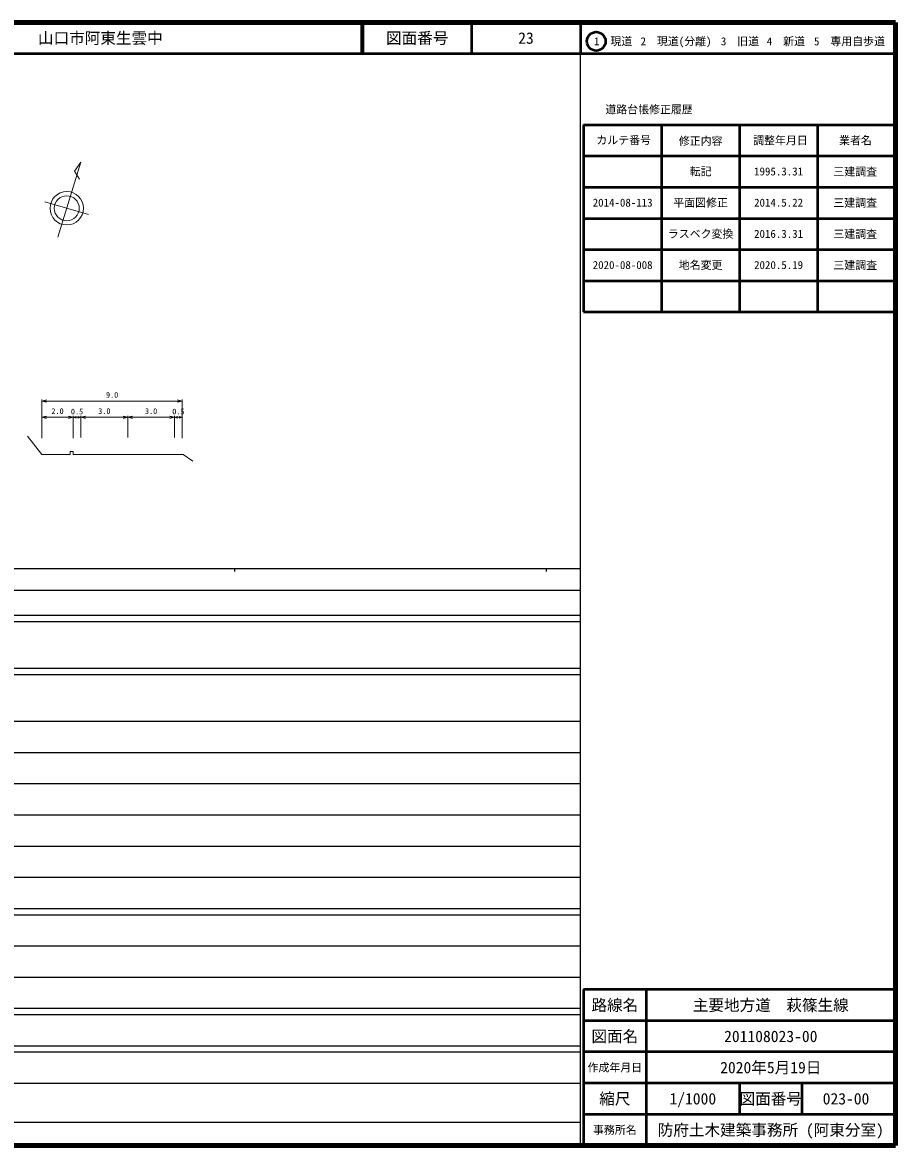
# Model space of a CAD drawing. Units: millimetres, scale not verified, with parts at other scales. Extents: x 40000 to 680000, y 20000 to 380000.
# Drawn here: x 400062 to 680000, y 20000 to 380000 of the extents above; entities that cross this region are included whole.
import ezdxf
from ezdxf.enums import TextEntityAlignment as Align

# ---------------------------------------------------------------- set-up
doc = ezdxf.new("R2010")
doc.units = ezdxf.units.MM
doc.header["$LTSCALE"] = 1000
for name, color, linetype, lineweight in [('M-BGD', 7, 'Continuous', 13), ('M-TTL', 2, 'Continuous', 140), ('M-TTL-BAND', 7, 'Continuous', 25), ('M-TTL-FRAM', 2, 'Continuous', 50), ('M-TTL-LINE', 7, 'Continuous', 50)]:
    doc.layers.add(name, color=color, linetype=linetype, lineweight=lineweight)
doc.layers.add('M-TTL-TXT', color=7, linetype='Continuous')
doc.styles.add('ＭＳ ゴシック', font='')
doc.styles.get('ＭＳ ゴシック').set_extended_font_data('MS Gothic')

msp = doc.modelspace()

# ---------------------------------------------------------------- linework, layer by layer
at = {"layer": 'M-BGD'}
for p, q in [((411363, 311216), (418771, 335165)), ((418771, 335165), (416794, 332344)), ((416794, 332344), (418343, 329716)), ((407259, 322472), (421288, 318396)), ((406314, 246752), (406314, 259152)), ((406314, 258652), (407814, 259027)), ((406314, 258652), (451314, 258652)), ((406314, 258652), (407814, 258277)), ((451314, 258652), (449814, 259027)), ((451314, 258652), (449814, 258277)), ((451314, 246752), (451314, 259152)), ((406314, 246752), (406314, 253947)), ((406314, 253447), (407814, 253822)), ((406314, 253447), (416314, 253447)), ((406314, 253447), (407814, 253072)), ((416314, 253447), (414814, 253822)), ((416314, 253447), (414814, 253072)), ((416314, 246955), (416314, 253947)), ((416314, 246752), (416314, 253947)), ((416314, 253447), (417314, 253697)), ((416314, 253447), (418814, 253447)), ((416314, 253447), (417314, 253197)), ((418814, 253447), (417814, 253697)), ((418814, 253447), (417814, 253197)), ((418814, 246972), (418814, 253947)), ((418814, 246955), (418814, 253947)), ((418814, 253447), (420314, 253822)), ((418814, 253447), (433814, 253447)), ((418814, 253447), (420314, 253072)), ((433814, 253447), (432314, 253822)), ((433814, 253447), (432314, 253072)), ((433814, 246972), (433814, 253947)), ((433814, 246972), (433814, 253947)), ((433814, 253447), (435314, 253822)), ((433814, 253447), (448814, 253447)), ((433814, 253447), (435314, 253072)), ((448814, 253447), (447314, 253822)), ((448814, 253447), (447314, 253072)), ((448814, 246972), (448814, 253947)), ((448814, 246955), (448814, 253947)), ((448814, 253447), (449814, 253697)), ((448814, 253447), (451314, 253447)), ((448814, 253447), (449814, 253197)), ((451314, 253447), (450314, 253697)), ((451314, 253447), (450314, 253197)), ((451314, 246955), (451314, 253947)), ((406314, 241523), (401732, 247403)), ((415314, 241523), (406314, 241523)), ((416314, 242523), (415314, 242523)), ((415314, 242523), (415314, 241523)), ((416314, 241523), (416314, 242523)), ((418814, 241523), (416314, 241523)), ((433814, 241523), (418814, 241523)), ((448814, 241523), (433814, 241523)), ((451579, 241523), (448814, 241523)), ((451579, 241523), (454733, 239329))]:
    msp.add_line(p, q, dxfattribs=at)
for radius in [5351, 4000]:
    msp.add_circle((414276, 320429), radius, dxfattribs=at)
at = {"layer": 'M-TTL'}
for p, q in [((680000, 380000), (40000, 380000)), ((680000, 20000), (680000, 380000)), ((40000, 20000), (680000, 20000))]:
    msp.add_line(p, q, dxfattribs=at)
at = {"layer": 'M-TTL-BAND'}
for p, q in [((579000, 20000), (579000, 370000)), ((40000, 205000), (579000, 205000)), ((468000, 205000), (468000, 204000)), ((568000, 205000), (568000, 204000)), ((68000, 198000), (579000, 198000)), ((40000, 190000), (579000, 190000)), ((40000, 188000), (579000, 188000)), ((40000, 173000), (579000, 173000)), ((40000, 171000), (579000, 171000)), ((40000, 156000), (579000, 156000)), ((46000, 146000), (579000, 146000)), ((52000, 136000), (579000, 136000)), ((46000, 126000), (579000, 126000)), ((52000, 116000), (579000, 116000)), ((46000, 106000), (579000, 106000)), ((40000, 96000), (579000, 96000)), ((40000, 94000), (579000, 94000)), ((49000, 84000), (579000, 84000)), ((40000, 74000), (579000, 74000)), ((40000, 64000), (579000, 64000)), ((40000, 62000), (579000, 62000)), ((40000, 52000), (579000, 52000)), ((40000, 50000), (579000, 50000)), ((40000, 40000), (579000, 40000)), ((68000, 27500), (579000, 27500))]:
    msp.add_line(p, q, dxfattribs=at)
at = {"layer": 'M-TTL-FRAM'}
for p, q in [((580000, 347197), (580000, 287197)), ((580000, 347197), (680000, 347197)), ((580000, 287197), (680000, 287197)), ((680000, 70000), (580000, 70000)), ((580000, 70000), (580000, 20000))]:
    msp.add_line(p, q, dxfattribs=at)
at = {"layer": 'M-TTL-LINE'}
for p, q in [((508747, 380000), (508747, 370000)), ((509247, 380000), (509247, 370000)), ((543997, 380000), (543997, 370000)), ((579000, 380000), (579000, 370000)), ((40000, 370000), (680000, 370000)), ((605000, 347197), (605000, 287197)), ((630000, 347197), (630000, 287197)), ((655000, 347197), (655000, 287197)), ((580000, 337197), (680000, 337197)), ((580000, 327197), (680000, 327197)), ((580000, 317197), (680000, 317197)), ((580000, 307197), (680000, 307197)), ((580000, 297197), (680000, 297197)), ((600000, 70000), (600000, 20000)), ((680000, 60000), (580000, 60000)), ((680000, 50000), (580000, 50000)), ((680000, 40000), (580000, 40000)), ((630000, 40000), (630000, 30000)), ((650000, 40000), (650000, 30000)), ((680000, 30000), (580000, 30000))]:
    msp.add_line(p, q, dxfattribs=at)
msp.add_circle((584031, 373958), 3000, dxfattribs=at)

# ---------------------------------------------------------------- texts
at = {"layer": 'M-BGD', "style": 'ＭＳ ゴシック'}
for s, p in [('9.0', (428814, 259152)), ('2.0', (411314, 253947)), ('0.5', (417564, 253825)), ('3.0', (426314, 253947)), ('3.0', (441314, 253947)), ('0.5', (450064, 253825))]:
    msp.add_text(s, height=1833, dxfattribs=at).set_placement(p, align=Align.BOTTOM_CENTER)
at = {"layer": 'M-TTL-TXT', "style": 'ＭＳ ゴシック'}
msp.add_text('山口市阿東生雲中', height=3666, dxfattribs=at).set_placement((405024, 375000), align=Align.MIDDLE_LEFT)
for s, height, p in [('図面番号', 3666, (526622, 375000)), ('23', 3666, (561497, 375000)), ('1\u3000現道', 2566, (589448, 373958)), ('2\u3000現道(分離)', 2566, (609619, 373958)), ('3\u3000旧道', 2566, (630121, 373958)), ('4\u3000新道', 2566, (644824, 373958)), ('5\u3000専用自歩道', 2566, (665228, 373958)), ('道路台帳修正履歴', 2566, (600968, 352113)), ('カルテ番号', 2566, (592839, 342277)), ('修正内容', 2566, (617509, 342023)), ('調整年月日', 2566, (643089, 342197)), ('業者名', 2566, (667134, 342197)), ('転記', 2566, (617500, 332245)), ('1995.3.31', 2566, (642500, 332245)), ('三建調査', 2566, (667077, 332189)), ('2014-08-113', 2566, (592500, 322245)), ('平面図修正', 2566, (617500, 322245)), ('2014.5.22', 2566, (642500, 322245)), ('三建調査', 2566, (667077, 322189)), ('ラスベク変換', 2566, (617500, 312245)), ('2016.3.31', 2566, (642500, 312245)), ('三建調査', 2566, (667077, 312189)), ('2020-08-008', 2566, (592500, 302245)), ('地名変更', 2566, (617500, 302245)), ('2020.5.19', 2566, (642500, 302245)), ('三建調査', 2566, (667077, 302189)), ('路線名', 3666, (590000, 65000)), ('路線名', 3666, (590000, 65000)), ('主要地方道\u3000萩篠生線', 3666, (640000, 65000)), ('図面名', 3666, (590000, 55000)), ('図面名', 3666, (590000, 55000)), ('201108023-00', 3666, (640000, 55000)), ('2020年5月19日', 3666, (640000, 45000)), ('作成年月日', 2566, (590000, 45000)), ('作成年月日', 2566, (590000, 45000)), ('縮尺', 3666, (590000, 35000)), ('縮尺', 3666, (590000, 35000)), ('1/1000', 3666, (615000, 35000)), ('図面番号', 3666, (640000, 35000)), ('図面番号', 3666, (640000, 35000)), ('023-00', 3666, (664125, 35000)), ('事務所名', 2566, (590000, 25000)), ('事務所名', 2566, (590000, 25000)), ('防府土木建築事務所 (阿東分室)', 3666, (640000, 25000))]:
    msp.add_text(s, height=height, dxfattribs=at).set_placement(p, align=Align.MIDDLE_CENTER)

doc.saveas('drawing.dxf')
